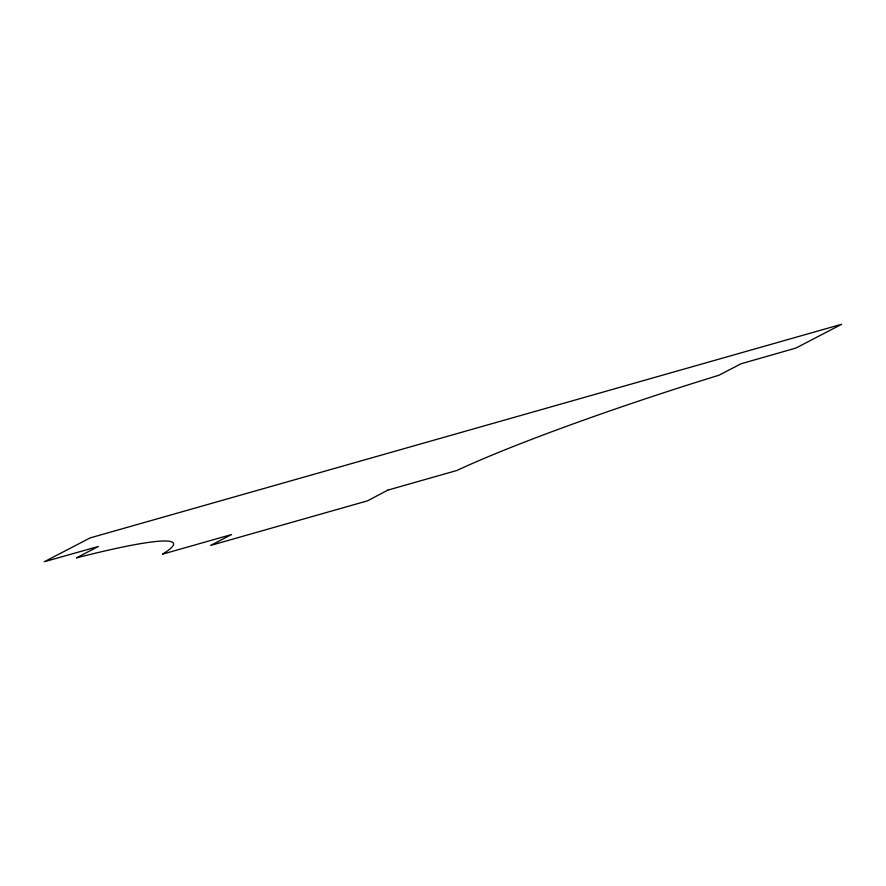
<?xml version="1.0" encoding="UTF-8"?>
<svg xmlns="http://www.w3.org/2000/svg" width="886" height="886" viewBox="0 0 886 886"><rect width="100%" height="100%" fill="white"/><g stroke="black" fill="none" stroke-linecap="round" stroke-linejoin="round"><path stroke-width="1.33" d="M387.813 490.124L367.624 500.8L210.624 545.433L231.567 534.546L162.437 554.193A264.892 21.242 -18.1 0 0 76.406 557.903L98.39 546.463L44.3 561.746L90.117 537.913L841.7 324.254L795.883 348.087L740.973 363.792L718.989 375.221A264.892 21.242 -18.1 0 0 456.943 470.466L387.813 490.124"/></g></svg>
